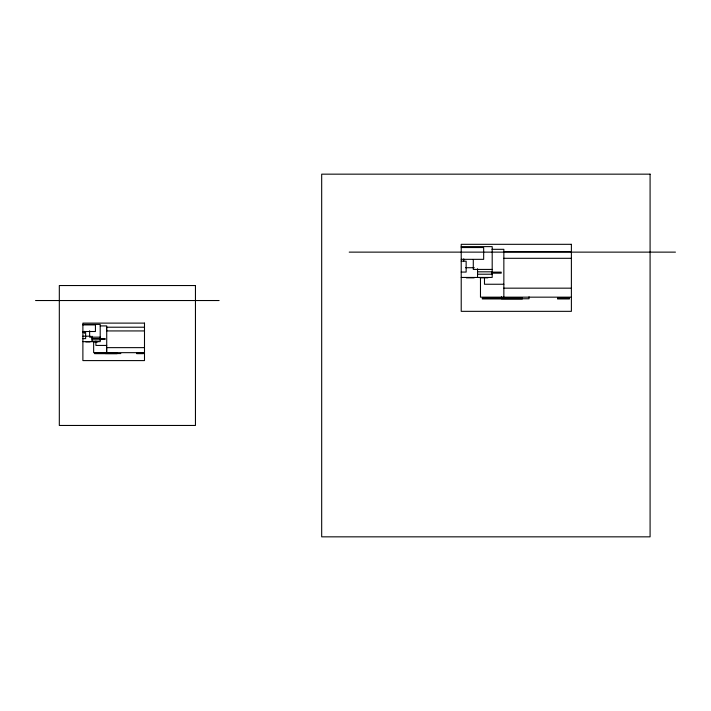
<?xml version="1.0" encoding="UTF-8"?>
<svg xmlns="http://www.w3.org/2000/svg" width="711" height="711" viewBox="0 0 711 711"><rect width="100%" height="100%" fill="white"/><g stroke="black" fill="none" stroke-linecap="round" stroke-linejoin="round"><path stroke-width="1.07" d="M461.217 246.619L492.19 246.619L492.19 277.45L461.217 277.45M461.217 247.544L483.667 247.544L483.667 259.337L461.217 259.337M492.012 249.321L503.85 249.321L503.85 297.162M503.601 251.632L571.386 251.632M349.217 252.129L675.45 252.129M503.823 258.306L571.386 258.306M461.217 261.186L466.149 261.186L466.149 272.073L461.217 272.073M465.572 267.718L474.273 267.718M492.19 269.425L473.286 269.425L473.286 259.648M477.534 271.824L492.19 271.824M491.505 272.144L501.228 272.144L501.228 273.166L491.505 273.166M477.534 274.215L492.19 274.215M466.363 277.841L474.166 277.841M480.085 277.841L487.897 277.841M503.85 284.249L484.484 284.249L484.484 277.699M503.823 288.168L571.386 288.168M571.386 297.162L480.476 297.162L480.476 277.45M35.55 300.531L219.112 300.531M82.885 324.403L100.207 324.403L100.207 341.644L82.885 341.644M82.885 324.918L95.443 324.918L95.443 331.513L82.885 331.513M100.224 325.914L106.721 325.914L106.721 352.665M144.493 327.211L106.588 327.211L106.588 330.526M106.712 330.935L144.493 330.935M82.885 332.552L85.64 332.552L85.64 338.632L82.885 338.632M82.885 336.196L90.35 336.196M100.207 337.156L89.63 337.156L89.63 330.775M92.012 338.498L100.207 338.498M99.718 338.676L105.255 338.676L105.255 339.254L99.718 339.254M92.012 339.831L100.207 339.831M85.755 341.867L90.128 341.867M93.434 341.867L97.798 341.867M106.721 345.439L95.896 345.439L95.896 341.102M106.712 347.635L144.493 347.635M144.493 352.665L93.648 352.665L93.648 341.644M105.379 353.563L120.817 353.563M529.046 296.807L529.046 298.762L501.451 298.762L501.451 296.807M477.534 268.794L477.534 277.45M463.759 258.875L463.759 261.079M106.588 347.137L106.588 352.665M92.012 336.196L92.012 341.644M84.307 331.344L84.307 333.281M650.085 174.159L321.683 174.159L321.683 536.841L650.085 536.841L650.085 174.159M571.386 244.317L461.217 244.317L461.217 311.338L571.386 311.338L571.386 244.317M195.454 285.538L59.315 285.538L59.315 425.462L195.454 425.462L195.454 285.538M522.354 297.918L482.289 297.918L482.289 298.94L522.354 298.94L522.354 297.918M569.413 297.918L557.531 297.918L557.531 298.94L569.413 298.94L569.413 297.918M144.493 323.114L82.885 323.114L82.885 360.593L144.493 360.593L144.493 323.114M117.075 353.091L94.661 353.091L94.661 353.66L117.075 353.66L117.075 353.091M143.382 353.091L136.743 353.091L136.743 353.66L143.382 353.66L143.382 353.091"/></g></svg>
